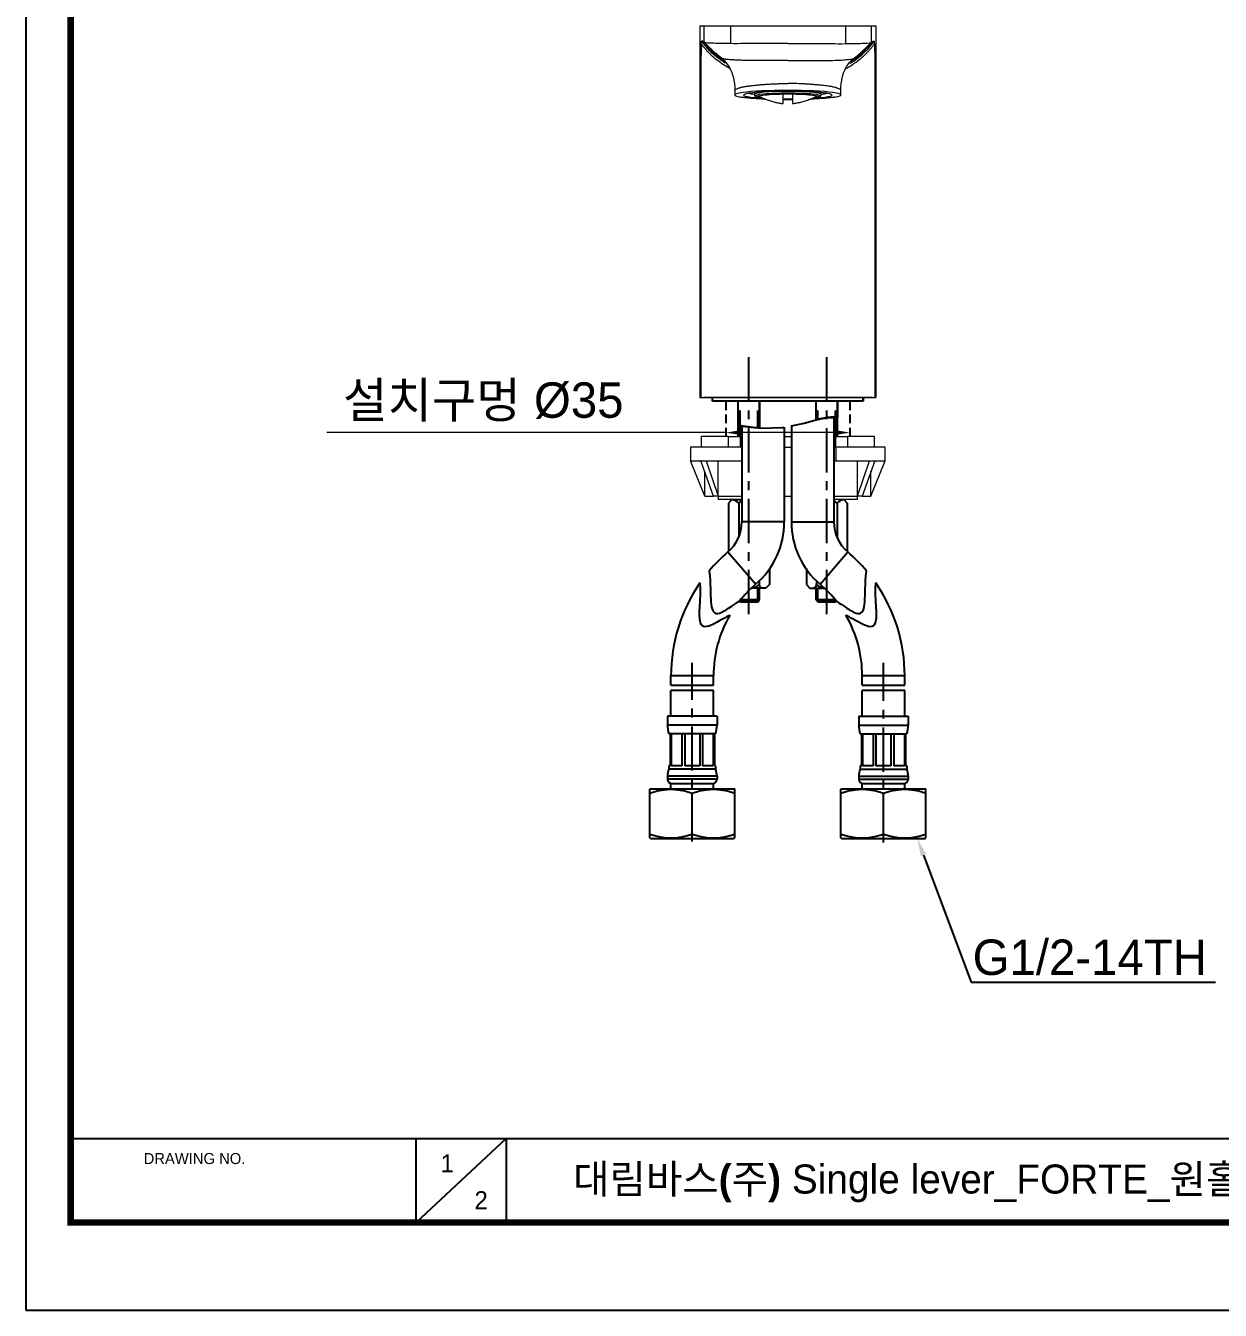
# Model space of a CAD drawing. Extents: x 0 to 790, y 0 to 579.
# Drawn here: x 0 to 337.3, y 0 to 362.7 of the extents above; entities that cross this region are included whole.
import ezdxf
from ezdxf import colors
from ezdxf.entities.mleader import LeaderData, LeaderLine
from ezdxf.math import Vec2, Vec3

# ---------------------------------------------------------------- set-up
doc = ezdxf.new("R2010")
doc.units = 0
doc.header["$LTSCALE"] = 10
doc.header["$MEASUREMENT"] = 0
doc.header["$PDMODE"] = 3
doc.header["$PDSIZE"] = -10
doc.linetypes.add('CENTER', pattern=[2, 1.25, -0.25, 0.25, -0.25])
doc.linetypes.add('HIDDEN', pattern=[0.375, 0.25, -0.125])
doc.layers.get('0').update_dxf_attribs({"linetype": 'CONTINUOUS'})
doc.layers.get('DEFPOINTS').update_dxf_attribs({"linetype": 'CONTINUOUS'})
for name, color, linetype in [('02___PRT_ALL_AXES', 7, 'CONTINUOUS'), ('1', 7, 'CONTINUOUS'), ('DEF_LAYER_ASSEM_MEMBER', 7, 'CONTINUOUS'), ('DEFAULT_1', 7, 'CENTER')]:
    doc.layers.add(name, color=color, linetype=linetype)
doc.layers.add('치수선', color=7, linetype='CONTINUOUS', lineweight=20)
doc.styles.add('Daelim Dimension', font='')
doc.styles.get('Daelim Dimension').set_extended_font_data('나눔고딕')
doc.dimstyles.new('DEFAULT', dxfattribs={"dimscale": 2, "dimtxt": 2, "dimasz": 2, "dimexe": 0, "dimexo": 2, "dimgap": 1, "dimtad": 1, "dimdec": 0, "dimzin": 9, "dimdsep": 46, "dimtxsty": 'Daelim Dimension', "dimcen": 0.5, "dimclrd": 5, "dimclre": 5, "dimclrt": 256, "dimadec": 1, "dimazin": 0, "dimtfac": 1, "dimtdec": 0, "dimtix": 1, "dimtmove": 0, "dimatfit": 3, "dimfxl": 1, "dimtolj": 1, "dimtzin": 1, "dimlwd": 9, "dimlwe": 9, "dimarcsym": 0})

# ---------------------------------------------------------------- blocks, each defined once
blk = doc.blocks.new('*D2')
at = {"color": 5, "lineweight": 9, "ltscale": 0.5, "transparency": 16777216}
for p, q in [((197.69, 247.79), (84.99, 247.79)), ((197.69, 247.66), (197.69, 247.79)), ((228.69, 247.79), (201.69, 247.79)), ((232.69, 247.66), (232.69, 247.79))]:
    blk.add_line(p, q, dxfattribs=at)
at = {"color": 5, "ltscale": 0.5, "transparency": 16777216}
for points in [[(201.69, 248.45), (201.69, 247.12), (197.69, 247.79)], [(228.69, 248.45), (228.69, 247.12), (232.69, 247.79)]]:
    blk.add_solid(points, dxfattribs=at)
at = {"layer": 'DEFPOINTS', "color": 0, "ltscale": 0.5, "transparency": 16777216}
for p in [(197.69, 251.66), (232.69, 251.66), (232.69, 247.79)]:
    blk.add_point(p, dxfattribs=at)
at = {"color": 7, "ltscale": 0.5, "transparency": 16777216, "insert": (129.18, 256.43), "char_height": 10, "attachment_point": 5, "style": 'Daelim Dimension'}
blk.add_mtext('\\A1;설치구멍 %%C35', dxfattribs=at)

msp = doc.modelspace()

# ---------------------------------------------------------------- linework, layer by layer
at = {"color": 7, "linetype": 'Continuous'}
for p, q in [((193.89, 256.66), (193.89, 257.66)), ((236.45, 257.66), (236.45, 256.66)), ((197.58, 256.66), (193.89, 256.66)), ((201.17, 249.83), (201.17, 256.66)), ((207.17, 256.66), (207.17, 249.03)), ((223.17, 251.39), (223.17, 256.66)), ((229.17, 256.66), (229.17, 252.09)), ((236.45, 256.66), (232.76, 256.66)), ((216.17, 249.7), (219.81, 250.41)), ((219.81, 250.41), (222.13, 251.1)), ((222.13, 251.1), (224.48, 251.72)), ((224.48, 251.72), (226.92, 252.08)), ((226.92, 252.08), (229.17, 252.08)), ((201.17, 249.85), (207.45, 249.02)), ((207.45, 249.02), (213.73, 249.21)), ((213.73, 249.21), (214.17, 249.3)), ((182.17, 176.53), (194.17, 176.53)), ((194.17, 174.96), (182.17, 174.96)), ((236.17, 176.53), (248.17, 176.53)), ((248.17, 174.96), (236.17, 174.96))]:
    msp.add_line(p, q, dxfattribs=at)
at = {"color": 7, "linetype": 'HIDDEN'}
for p, q in [((197.69, 256.66), (197.69, 246.66)), ((232.69, 256.66), (232.69, 246.66))]:
    msp.add_line(p, q, dxfattribs=at)
at = {"color": 0}
for p, q in [((199.4, 228.86), (198.4, 227.86)), ((199.4, 228.86), (202.17, 228.86)), ((230.95, 228.86), (231.95, 227.86)), ((198.4, 227.86), (198.4, 214.24)), ((201.29, 227.86), (201.29, 218.28)), ((229.06, 227.86), (229.06, 218.28)), ((231.95, 227.86), (231.95, 214.24)), ((209.95, 209.38), (209.95, 204.86)), ((220.4, 209.38), (220.4, 204.86)), ((208.95, 203.86), (204.83, 203.86)), ((207.06, 205.88), (207.06, 204.86)), ((209.95, 204.86), (208.95, 203.86)), ((220.4, 204.86), (221.4, 203.86)), ((221.4, 203.86), (225.52, 203.86)), ((223.29, 205.88), (223.29, 204.86))]:
    msp.add_line(p, q, dxfattribs=at)
at = {"color": 5}
msp.add_line((12.7, 48.49), (648.72, 48.49), dxfattribs=at)
at = {"color": 5, "ltscale": 40}
for p, q in [((110.19, 48.49), (110.19, 24.69)), ((110.19, 48.49), (110.19, 24.69)), ((135.67, 48.49), (110.19, 24.69)), ((135.67, 48.49), (110.19, 24.69)), ((135.67, 48.49), (135.67, 24.69)), ((135.67, 48.49), (135.67, 24.69))]:
    msp.add_line(p, q, dxfattribs=at)
at = {"ltscale": 0.5}
msp.add_lwpolyline([(0, 0), (789.88, 0), (789.88, 578.76), (0, 578.76)], close=True, dxfattribs=at)
at = {"color": 5, "linetype": 'ByBlock', "lineweight": 200, "const_width": 1.82}
msp.add_lwpolyline([(12.7, 24.78), (777.1, 24.78), (777.1, 565.32), (12.7, 565.32)], close=True, dxfattribs=at)
at = {"color": 0}
for centre, radius, start, end in [((199.15, 226.11), 2.76, 39.3135, 84.8383), ((231.19, 226.11), 2.76, 95.1617, 140.6865), ((204.17, 224.2), 4.67, 115.3769, 128.2132), ((226.17, 224.2), 4.67, 51.7868, 64.6231), ((204.17, 208.53), 4.67, 278.7959, 308.2132), ((208.19, 205), 1.14, 187.1494, 268.9856), ((222.15, 205), 1.14, 271.0144, 352.8506), ((226.17, 208.53), 4.67, 231.7868, 261.2041)]:
    msp.add_arc(centre, radius, start, end, dxfattribs=at)
at = {"color": 7, "linetype": 'Continuous'}
for points, start_tangent, end_tangent in [([(229.17, 252.09), (227.32, 252.1), (225.31, 251.89), (223.17, 251.39)], (-0.997541, 0.070084), (-0.961623, -0.274374)), ([(207.17, 249.03), (204.03, 249.34), (201.17, 249.83)], (-0.997859, 0.065395), (-0.977542, 0.21074))]:
    msp.add_spline(points, degree=3, dxfattribs=dict(at, start_tangent=start_tangent, end_tangent=end_tangent))
at = {"layer": '02___PRT_ALL_AXES', "color": 1, "linetype": 'CENTER'}
for p, q in [((204.17, 196.56), (204.17, 270.86)), ((226.17, 196.56), (226.17, 270.86))]:
    msp.add_line(p, q, dxfattribs=at)
at = {"layer": '1', "color": 7, "linetype": 'Continuous', "lineweight": 18}
for p, q in [((191.45, 358.22), (191.45, 358.22)), ((191.45, 358.22), (191.46, 358.21)), ((238.9, 358.22), (238.89, 358.22)), ((238.89, 358.22), (238.89, 358.21)), ((205.72, 343.8), (205.72, 343.28)), ((213.87, 343.3), (213.87, 343.3)), ((214.67, 343.3), (213.87, 343.3)), ((213.87, 341.86), (214.67, 341.86)), ((216.47, 343.3), (215.67, 343.3)), ((215.67, 341.86), (216.47, 341.86)), ((216.47, 343.3), (216.47, 343.3)), ((224.62, 343.28), (224.62, 343.8)), ((191.3, 257.66), (191.61, 257.66)), ((191.4, 257.66), (193.68, 257.66)), ((191.66, 257.66), (191.4, 257.66)), ((237.67, 257.66), (192.67, 257.66)), ((192.72, 257.66), (215.22, 257.66)), ((215.22, 257.66), (237.72, 257.66)), ((236.77, 257.66), (239.05, 257.66)), ((238.74, 257.66), (239.05, 257.66)), ((239.05, 257.66), (238.79, 257.66)), ((190.67, 246.66), (190.67, 243.66)), ((198.29, 246.66), (190.67, 246.66)), ((198.29, 246.66), (201.67, 246.66)), ((201.67, 246.66), (202.17, 246.66)), ((201.67, 246.66), (201.67, 243.66)), ((214.17, 246.66), (216.17, 246.66)), ((228.17, 246.66), (228.67, 246.66)), ((228.67, 246.66), (232.05, 246.66)), ((228.67, 246.66), (228.67, 243.66)), ((239.67, 246.66), (232.05, 246.66)), ((239.67, 243.66), (239.67, 246.66)), ((187.67, 243.66), (187.67, 239.86)), ((202.17, 243.66), (187.67, 243.66)), ((214.17, 243.66), (216.17, 243.66)), ((228.17, 243.66), (228.33, 243.66)), ((228.33, 243.66), (228.83, 243.66)), ((242.67, 243.66), (228.83, 243.66)), ((242.67, 239.86), (242.67, 243.66)), ((187.67, 239.86), (187.71, 239.86)), ((187.71, 239.86), (190.64, 239.86)), ((191.71, 229.86), (187.71, 239.86)), ((194.22, 229.86), (190.64, 239.86)), ((190.64, 239.86), (190.64, 239.86)), ((190.66, 239.86), (192.12, 239.86)), ((192.12, 239.86), (195.47, 229.86)), ((192.12, 239.86), (202.17, 239.86)), ((195.47, 229.86), (195.47, 239.86)), ((228.17, 239.86), (228.33, 239.86)), ((228.33, 239.86), (228.83, 239.86)), ((228.83, 239.86), (238.2, 239.86)), ((234.87, 229.86), (234.87, 239.86)), ((234.87, 229.86), (238.2, 239.86)), ((239.69, 239.86), (236.12, 229.86)), ((238.2, 239.86), (238.2, 239.86)), ((238.22, 239.86), (239.69, 239.86)), ((238.64, 229.86), (242.63, 239.86)), ((239.69, 239.86), (242.63, 239.86)), ((242.63, 239.86), (242.63, 239.86)), ((242.63, 239.86), (242.63, 239.86)), ((242.67, 239.86), (242.63, 239.86)), ((191.71, 229.86), (191.71, 236.89)), ((238.64, 229.86), (238.64, 236.93)), ((191.71, 229.86), (194.22, 229.86)), ((195.47, 229.86), (194.22, 229.86)), ((195.47, 229.86), (195.47, 228.86)), ((195.47, 229.86), (202.17, 229.86)), ((202.17, 228.86), (195.47, 228.86)), ((214.17, 229.86), (216.17, 229.86)), ((228.17, 229.86), (234.87, 229.86)), ((234.87, 228.86), (228.17, 228.86)), ((234.87, 228.86), (234.87, 229.86)), ((236.12, 229.86), (234.87, 229.86)), ((236.12, 229.86), (238.64, 229.86))]:
    msp.add_line(p, q, dxfattribs=at)
at = {"layer": '1', "color": 7, "linetype": 'Continuous', "lineweight": 13}
for p, q in [((198.29, 246.66), (198.29, 243.66)), ((232.05, 246.66), (232.05, 243.66)), ((228.33, 239.86), (228.33, 243.66)), ((228.83, 239.86), (228.83, 243.66))]:
    msp.add_line(p, q, dxfattribs=at)
for centre, major_axis, start_param, end_param in [((215.17, 343.28), (9.45, 0), 1.570796, 3.141446), ((215.17, 342.79), (9.24, 0), 1.570796, 3.230097), ((215.17, 342.58), (8.75, 0), 1.570796, 3.829454), ((215.17, 342.58), (8.75, 0), 4.562967, 4.712389), ((215.17, 343.28), (9.45, 0), 6.283185, 7.853982), ((215.17, 342.79), (9.24, 0), 6.192226, 7.853982), ((215.17, 342.58), (8.75, 0), 5.594293, 7.853982), ((215.17, 342.58), (8.75, 0), 4.712389, 4.861762), ((215.17, 343.28), (9.45, 0), 6.283039, 6.283185)]:
    msp.add_ellipse(centre, major_axis=major_axis, ratio=0.087156, start_param=start_param, end_param=end_param, dxfattribs=at)
at = {"layer": '1', "color": 7, "linetype": 'Continuous', "lineweight": 18}
for centre, major_axis, ratio, start_param, end_param in [((215.17, 342.58), (-8.3, 0), 0.087156, 4.869663, 6.854513), ((215.17, 342.58), (-8.3, 0), 0.087156, 4.712389, 4.772666), ((215.17, 342.58), (-8.3, 0), 0.087156, 1.510519, 1.570796), ((215.17, 342.58), (-8.3, 0), 0.087156, 4.652112, 4.712389), ((215.17, 342.58), (-8.3, 0), 0.087156, 1.570796, 1.631074), ((215.17, 342.58), (-8.3, 0), 0.087156, 2.569602, 4.555115), ((215.85, 169.2), (-25.32, 70.62), 0.175251, 6.272916, 6.274254), ((215.82, 173.05), (23.99, 66.77), 0.180158, 0.118629, 0.120004)]:
    msp.add_ellipse(centre, major_axis=major_axis, ratio=ratio, start_param=start_param, end_param=end_param, dxfattribs=at)
for points, degree in [([(190.3, 362.66), (190.3, 257.66)], 1), ([(240.05, 362.66), (240.05, 257.66)], 1), ([(191.12, 358.25), (190.99, 358.27), (190.86, 358.28), (190.75, 358.29)], 3), ([(191.54, 357.93), (191.51, 357.96), (191.48, 358.16), (191.46, 358.21)], 3), ([(238.81, 357.93), (238.83, 357.96), (238.86, 358.16), (238.89, 358.21)], 3), ([(238.9, 358.22), (239.01, 358.23), (239.12, 358.24), (239.23, 358.25)], 3), ([(239.23, 358.25), (239.36, 358.27), (239.48, 358.28), (239.6, 358.29)], 3), ([(197.19, 352.85), (197.25, 352.8), (197.4, 352.67)], 2), ([(232.94, 352.67), (233.09, 352.8), (233.15, 352.85)], 2), ([(213.87, 342.04), (214.3, 342.03), (214.74, 342.02), (215.17, 342.02)], 3), ([(214.67, 341.86), (214.4, 341.87), (214.14, 341.88), (213.87, 341.9)], 3), ([(215.17, 342.02), (215.61, 342.02), (216.04, 342.03), (216.47, 342.04)], 3), ([(216.47, 341.9), (216.21, 341.88), (215.94, 341.87), (215.67, 341.86)], 3)]:
    msp.add_open_spline(points, degree=degree, dxfattribs=at)
at = {"layer": '1', "color": 7, "linetype": 'Continuous', "lineweight": 13}
for points, degree in [([(191.54, 357.93), (191.54, 362.66)], 1), ([(198.94, 362.66), (198.94, 357.59)], 1), ([(231.41, 362.66), (231.41, 357.59)], 1), ([(238.81, 357.93), (238.81, 362.66)], 1), ([(196.96, 353.05), (196.86, 353.14), (196.76, 353.22), (196.66, 353.29)], 3), ([(197.08, 352.97), (196.95, 353.09), (196.82, 353.19), (196.68, 353.3)], 3), ([(197.15, 352.87), (197.09, 352.93), (197.02, 352.99), (196.96, 353.05)], 3), ([(197.08, 352.97), (197.04, 353), (197, 353.03), (196.96, 353.05)], 3), ([(233, 352.69), (233.09, 352.78), (233.18, 352.88), (233.27, 352.97)], 3), ([(233.19, 352.87), (233.26, 352.93), (233.32, 352.99), (233.39, 353.05)], 3), ([(233.27, 352.97), (233.39, 353.09), (233.53, 353.19), (233.67, 353.3)], 3), ([(233.27, 352.97), (233.31, 353), (233.35, 353.03), (233.39, 353.05)], 3), ([(233.39, 353.05), (233.48, 353.14), (233.58, 353.22), (233.68, 353.29)], 3)]:
    msp.add_open_spline(points, degree=degree, dxfattribs=at)
at = {"layer": '1', "color": 7, "linetype": 'Continuous', "lineweight": 18}
for points, knots in [([(190.69, 357.52), (190.68, 356.73), (190.66, 355.38), (190.64, 352.81), (190.64, 351.86), (190.63, 349.91), (190.63, 348.91), (190.62, 345.84), (190.61, 343.64), (190.61, 339.29), (190.61, 337.11), (190.61, 326.22), (190.61, 317.51), (190.61, 291.75), (190.61, 274.71), (190.61, 257.66)], [0, 0, 0, 0, 0.0625, 0.0625, 0.09375, 0.09375, 0.125, 0.125, 0.1875, 0.1875, 0.25, 0.25, 0.5, 0.5, 0.9892348, 0.9892348, 0.9892348, 0.9892348]), ([(190.69, 357.52), (190.7, 357.78), (190.71, 357.96), (190.72, 358.17), (190.72, 358.23), (190.73, 358.29), (190.74, 358.29), (190.75, 358.29)], [0, 0, 0, 0, 0.37481, 0.37481, 0.686316, 0.686316, 1, 1, 1, 1]), ([(191.45, 358.22), (191.41, 358.22), (191.37, 358.23), (191.3, 358.23), (191.26, 358.24), (191.19, 358.24), (191.15, 358.25), (191.12, 358.25)], [0, 0, 0, 0, 0.336174, 0.336174, 0.668087, 0.668087, 1, 1, 1, 1]), ([(198.94, 357.59), (196.83, 357.66), (194.96, 357.66), (192.3, 357.76), (191.56, 357.91), (191.54, 357.93)], [0, 0, 0, 0, 0.5, 0.5, 1, 1, 1, 1]), ([(196.66, 353.29), (196.19, 353.65), (195.24, 354.39), (193.9, 355.6), (192.75, 356.76), (192.07, 357.52), (191.79, 357.84)], [0, 0, 0, 0, 0.261704, 0.538507, 0.80753, 1, 1, 1, 1]), ([(215.17, 357.66), (212.43, 357.66), (209.7, 357.65), (205.63, 357.64), (204.28, 357.63), (201.59, 357.59), (200.26, 357.55), (198.94, 357.59)], [0, 0, 0, 0, 0.5, 0.5, 0.75, 0.75, 1, 1, 1, 1]), ([(215.17, 357.66), (217.91, 357.66), (220.64, 357.65), (224.72, 357.64), (226.07, 357.63), (228.75, 357.59), (230.08, 357.55), (231.41, 357.59)], [0, 0, 0, 0, 0.5, 0.5, 0.75, 0.75, 1, 1, 1, 1]), ([(231.41, 357.59), (233.52, 357.66), (235.38, 357.66), (238.05, 357.76), (238.79, 357.91), (238.81, 357.93)], [0, 0, 0, 0, 0.5, 0.5, 1, 1, 1, 1]), ([(233.68, 353.29), (234.17, 353.65), (235.11, 354.41), (236.23, 355.41), (237.09, 356.25), (237.71, 356.89), (238.2, 357.44), (238.49, 357.76), (238.58, 357.87)], [0, 0, 0, 0, 0.267583, 0.535181, 0.66898, 0.802779, 0.936578, 1, 1, 1, 1]), ([(239.65, 357.52), (239.64, 357.78), (239.64, 357.96), (239.63, 358.17), (239.62, 358.23), (239.61, 358.29), (239.6, 358.29), (239.6, 358.29)], [0, 0, 0, 0, 0.37481, 0.37481, 0.686316, 0.686316, 1, 1, 1, 1]), ([(239.65, 357.52), (239.67, 356.73), (239.68, 355.38), (239.7, 352.81), (239.71, 351.86), (239.71, 349.91), (239.72, 348.91), (239.73, 345.84), (239.73, 343.64), (239.73, 339.29), (239.73, 337.11), (239.73, 326.22), (239.73, 317.51), (239.73, 291.75), (239.73, 274.71), (239.73, 257.66)], [0, 0, 0, 0, 0.0625, 0.0625, 0.09375, 0.09375, 0.125, 0.125, 0.1875, 0.1875, 0.25, 0.25, 0.5, 0.5, 0.9892348, 0.9892348, 0.9892348, 0.9892348]), ([(196.66, 353.29), (196.66, 353.29), (196.66, 353.3), (196.66, 353.3), (196.66, 353.3), (196.66, 353.3), (196.66, 353.3), (196.66, 353.3), (196.66, 353.3), (196.66, 353.3), (196.66, 353.3), (196.66, 353.3)], [0, 0, 0, 0, 0.46188, 0.692841, 0.923802, 0.952673, 0.981543, 0.98876, 0.995978, 0.999587, 1, 1, 1, 1]), ([(196.66, 353.3), (196.66, 353.3), (196.66, 353.3), (196.66, 353.3), (196.66, 353.3), (196.66, 353.3), (196.66, 353.3), (196.66, 353.3), (196.67, 353.3), (196.67, 353.3), (196.67, 353.3), (196.68, 353.3)], [0, 0, 0, 0, 0.00377, 0.008027, 0.012285, 0.029314, 0.046344, 0.18258, 0.455054, 0.727527, 1, 1, 1, 1]), ([(215.17, 352.82), (214.85, 352.82), (214.19, 352.83), (212.89, 352.83), (211.27, 352.83), (209.35, 352.83), (207.48, 352.83), (205.67, 352.83), (203.95, 352.84), (202.6, 352.87), (201.61, 352.9), (200.91, 352.93), (200.27, 352.96), (199.68, 353), (199.16, 353.03), (198.7, 353.07), (198.3, 353.11), (197.95, 353.15), (197.65, 353.18), (197.3, 353.23), (196.97, 353.27), (196.77, 353.29), (196.7, 353.3), (196.68, 353.3), (196.68, 353.3)], [0, 0, 0, 0, 0.034207, 0.068413, 0.136826, 0.20524, 0.273653, 0.342066, 0.410479, 0.478893, 0.513099, 0.547306, 0.581512, 0.615719, 0.649926, 0.684132, 0.718339, 0.752545, 0.786752, 0.820959, 0.889372, 0.957785, 0.991992, 1, 1, 1, 1]), ([(198.59, 351.17), (198.43, 351.42), (198.01, 352.02), (197.48, 352.55), (197.15, 352.87)], [0, 0, 0, 0, 0.391845, 1, 1, 1, 1]), ([(215.17, 352.82), (215.78, 352.83), (216.97, 352.83), (219.35, 352.83), (222.28, 352.83), (225.61, 352.83), (228.59, 352.88), (230.95, 353), (232.46, 353.15), (233.2, 353.25), (233.56, 353.29), (233.63, 353.3), (233.67, 353.3)], [0, 0, 0, 0, 0.063113, 0.125041, 0.250717, 0.375494, 0.500416, 0.624309, 0.748519, 0.874035, 0.937239, 1, 1, 1, 1]), ([(230.6, 348.31), (230.64, 348.43), (230.91, 349.41), (231.5, 351.01), (232.54, 352.19), (233, 352.69)], [0.024486, 0.024486, 0.024486, 0.024486, 0.0970352, 0.6180261, 1, 1, 1, 1]), ([(231.77, 351.18), (231.92, 351.42), (232.34, 352.03), (232.86, 352.55), (233.19, 352.87)], [0, 0, 0, 0, 0.388332, 1, 1, 1, 1]), ([(233.68, 353.3), (233.68, 353.3), (233.68, 353.3), (233.68, 353.3), (233.68, 353.3), (233.68, 353.3), (233.68, 353.3), (233.68, 353.3), (233.68, 353.3), (233.68, 353.3), (233.68, 353.3), (233.67, 353.3), (233.67, 353.3)], [0, 0, 0, 0, 0.000307, 0.001926, 0.003546, 0.005165, 0.008404, 0.014883, 0.040796, 0.144448, 0.559058, 1, 1, 1, 1]), ([(233.68, 353.29), (233.69, 353.29), (233.69, 353.3), (233.69, 353.3), (233.68, 353.3), (233.68, 353.3), (233.68, 353.3), (233.68, 353.3), (233.68, 353.3), (233.68, 353.3), (233.68, 353.3)], [0, 0, 0, 0, 0.771106, 0.858935, 0.946763, 0.96872, 0.990677, 0.996166, 0.998911, 1, 1, 1, 1]), ([(199.74, 348.31), (199.76, 348.23), (199.77, 348.15), (199.79, 348.06), (200.02, 346.9), (200.17, 345.71), (200.25, 344.49), (200.25, 344.49), (200.25, 344.48), (200.25, 344.47)], [-0.072209, -0.072209, -0.072209, -0.072209, 0, 0, 0, 1, 1, 1, 1.006986, 1.006986, 1.006986, 1.006986]), ([(230.09, 344.47), (230.09, 344.48), (230.09, 344.49), (230.09, 344.49), (230.17, 345.71), (230.33, 346.9), (230.55, 348.06), (230.57, 348.15), (230.59, 348.23), (230.6, 348.31)], [-0.007469, -0.007469, -0.007469, -0.007469, 0, 0, 0, 1, 1, 1, 1.072209, 1.072209, 1.072209, 1.072209]), ([(205.72, 343.28), (205.72, 343.27), (205.72, 343.2), (205.74, 343.09), (205.79, 342.96), (205.85, 342.85), (205.91, 342.77), (205.95, 342.73), (205.97, 342.71)], [0, 0, 0, 0, 0.054232, 0.264255, 0.468634, 0.671899, 0.879736, 1, 1, 1, 1]), ([(205.97, 342.71), (205.98, 342.7), (206.02, 342.66), (206.09, 342.61), (206.19, 342.54), (206.31, 342.49), (206.46, 342.43), (206.65, 342.37), (206.88, 342.31), (207.11, 342.27), (207.37, 342.22), (207.66, 342.18), (207.96, 342.14), (208.23, 342.11), (208.39, 342.09), (208.45, 342.09)], [0, 0, 0, 0, 0.017949, 0.061695, 0.112513, 0.175054, 0.257794, 0.373676, 0.473509, 0.568599, 0.668992, 0.766363, 0.861954, 0.956441, 1, 1, 1, 1]), ([(207.05, 342.73), (207.2, 342.65), (207.56, 342.47), (208.13, 342.22), (208.75, 341.96), (209.37, 341.72), (209.98, 341.51), (210.59, 341.33), (211.18, 341.16), (211.76, 341.02), (212.31, 340.91), (212.82, 340.81), (213.28, 340.74), (213.63, 340.7), (213.82, 340.67), (213.87, 340.67)], [0, 0, 0, 0, 0.071483, 0.166054, 0.259486, 0.351597, 0.442136, 0.530745, 0.616905, 0.699849, 0.778504, 0.85154, 0.917675, 0.976157, 1, 1, 1, 1]), ([(213.87, 340.67), (213.87, 340.67), (213.87, 340.67), (213.87, 340.68), (213.87, 340.7), (213.87, 340.73), (213.87, 340.75), (213.87, 340.79), (213.87, 340.82), (213.87, 340.88), (213.87, 340.91), (213.87, 340.98), (213.87, 341.02), (213.87, 341.14), (213.87, 341.23), (213.87, 341.38), (213.87, 341.43), (213.87, 341.51), (213.87, 341.54), (213.87, 341.59), (213.87, 341.62), (213.87, 341.77), (213.87, 341.89), (213.87, 342.16), (213.87, 342.3), (213.87, 342.7), (213.87, 342.97), (213.87, 343.27)], [0, 0, 0, 0, 0.056555, 0.056555, 0.113941, 0.113941, 0.171326, 0.171326, 0.228711, 0.228711, 0.286097, 0.286097, 0.343482, 0.343482, 0.458253, 0.458253, 0.515638, 0.515638, 0.544331, 0.544331, 0.573024, 0.573024, 0.687795, 0.687795, 0.802565, 0.802565, 1, 1, 1, 1]), ([(213.87, 341.82), (213.91, 341.82), (214.13, 341.82), (214.51, 341.82), (214.9, 341.82), (215.12, 341.82), (215.17, 341.82)], [0, 0, 0, 0, 0.101252, 0.492965, 0.884628, 1, 1, 1, 1]), ([(215.17, 341.82), (215.26, 341.82), (215.52, 341.82), (215.95, 341.82), (216.29, 341.82), (216.47, 341.82), (216.47, 341.82)], [0, 0, 0, 0, 0.206091, 0.597818, 0.989603, 1, 1, 1, 1]), ([(216.47, 343.28), (216.47, 342.97), (216.47, 342.7), (216.47, 342.29), (216.47, 342.16), (216.47, 341.89), (216.47, 341.77), (216.47, 341.54), (216.47, 341.43), (216.47, 341.23), (216.47, 341.14), (216.47, 341.02), (216.47, 340.98), (216.47, 340.93), (216.47, 340.91), (216.47, 340.88), (216.47, 340.86), (216.47, 340.82), (216.47, 340.79), (216.47, 340.74), (216.47, 340.72), (216.47, 340.69), (216.47, 340.68), (216.47, 340.67), (216.47, 340.67), (216.47, 340.67)], [0, 0, 0, 0, 0.198142, 0.198142, 0.313073, 0.313073, 0.428005, 0.428005, 0.542936, 0.542936, 0.657867, 0.657867, 0.715333, 0.715333, 0.744066, 0.744066, 0.772799, 0.772799, 0.830265, 0.830265, 0.88773, 0.88773, 0.945196, 0.945196, 1, 1, 1, 1]), ([(216.47, 340.67), (216.55, 340.68), (216.77, 340.7), (217.16, 340.76), (217.67, 340.84), (218.23, 340.95), (218.84, 341.08), (219.48, 341.25), (220.13, 341.44), (220.8, 341.66), (221.46, 341.91), (222.12, 342.18), (222.73, 342.45), (223.12, 342.64), (223.29, 342.73)], [0, 0, 0, 0, 0.032225, 0.095692, 0.168363, 0.249505, 0.337289, 0.429663, 0.525064, 0.622472, 0.721242, 0.820958, 0.92135, 1, 1, 1, 1]), ([(221.9, 342.09), (221.97, 342.09), (222.16, 342.11), (222.44, 342.15), (222.74, 342.19), (223.01, 342.23), (223.26, 342.27), (223.49, 342.32), (223.71, 342.37), (223.9, 342.43), (224.06, 342.5), (224.18, 342.56), (224.28, 342.63), (224.34, 342.68), (224.37, 342.7)], [0, 0, 0, 0, 0.062731, 0.156613, 0.251071, 0.346355, 0.44288, 0.541375, 0.643254, 0.751636, 0.846879, 0.907198, 0.958698, 1, 1, 1, 1]), ([(224.37, 342.7), (224.37, 342.71), (224.4, 342.73), (224.46, 342.79), (224.53, 342.9), (224.58, 343.02), (224.62, 343.15), (224.62, 343.24), (224.62, 343.28)], [0, 0, 0, 0, 0.018205, 0.237077, 0.443035, 0.642693, 0.839694, 1, 1, 1, 1]), ([(192.3, 257.66), (192.19, 257.66), (192.09, 257.66), (191.91, 257.66), (191.84, 257.66), (191.71, 257.66), (191.67, 257.66), (191.62, 257.66), (191.61, 257.66), (191.61, 257.66)], [0, 0, 0, 0, 0.270393, 0.270393, 0.540786, 0.540786, 0.811179, 0.811179, 1, 1, 1, 1]), ([(191.66, 257.66), (191.66, 257.66), (191.68, 257.66), (191.76, 257.66), (191.81, 257.66), (191.95, 257.66), (192.04, 257.66), (192.2, 257.66), (192.26, 257.66), (192.33, 257.66)], [0, 0, 0, 0, 0.274298, 0.274298, 0.548595, 0.548595, 0.822893, 0.822893, 1, 1, 1, 1]), ([(238.06, 257.66), (230.67, 257.66), (223.05, 257.66), (207.4, 257.66), (199.74, 257.66), (192.3, 257.66)], [0, 0, 0, 0, 0.5, 0.5, 1, 1, 1, 1]), ([(192.33, 257.66), (199.73, 257.66), (207.35, 257.66), (223, 257.66), (230.65, 257.66), (238.1, 257.66)], [0, 0, 0, 0, 0.5, 0.5, 1, 1, 1, 1]), ([(238.74, 257.66), (238.74, 257.66), (238.72, 257.66), (238.64, 257.66), (238.58, 257.66), (238.44, 257.66), (238.36, 257.66), (238.2, 257.66), (238.13, 257.66), (238.06, 257.66)], [0, 0, 0, 0, 0.274298, 0.274298, 0.548595, 0.548595, 0.822893, 0.822893, 1, 1, 1, 1]), ([(238.1, 257.66), (238.2, 257.66), (238.3, 257.66), (238.48, 257.66), (238.56, 257.66), (238.68, 257.66), (238.73, 257.66), (238.78, 257.66), (238.79, 257.66), (238.79, 257.66)], [0, 0, 0, 0, 0.270393, 0.270393, 0.540786, 0.540786, 0.811179, 0.811179, 1, 1, 1, 1])]:
    msp.add_open_spline(points, degree=3, knots=knots, dxfattribs=at)
at = {"layer": '1', "color": 7, "linetype": 'Continuous', "lineweight": 13}
for points, knots in [([(198.99, 350.42), (198.94, 350.45), (198.89, 350.48), (198.84, 350.5), (198.23, 350.85), (196.32, 352), (193.41, 354.25), (191.6, 356.43), (190.69, 357.51)], [-0.015648, -0.015648, -0.015648, -0.015648, 0, 0, 0, 0.186737, 0.595524, 1, 1, 1, 1]), ([(197.5, 352.07), (197.36, 352.15), (196.87, 352.48), (196.2, 352.94), (195.5, 353.47), (194.93, 353.92), (194.42, 354.35), (193.77, 354.93), (193.06, 355.6), (192.42, 356.28), (191.98, 356.77), (191.7, 357.11), (191.44, 357.43), (191.24, 357.68), (191.08, 357.87), (190.93, 358.06), (190.82, 358.2), (190.75, 358.29)], [0, 0, 0, 0, 0.044129, 0.163613, 0.223355, 0.283097, 0.362753, 0.402581, 0.522065, 0.641549, 0.70129, 0.761032, 0.820774, 0.880516, 0.910387, 0.940258, 1, 1, 1, 1]), ([(191.12, 358.25), (192.5, 356.62), (194.02, 355.01), (196.33, 353.2), (196.91, 352.78), (197.51, 352.38)], [0, 0, 0, 0, 0.758655, 0.758655, 1, 1, 1, 1]), ([(196.68, 353.3), (196.19, 353.66), (195.26, 354.42), (194.14, 355.42), (193.29, 356.26), (192.67, 356.89), (192.27, 357.32), (192.07, 357.54)], [0, 0, 0, 0, 0.286621, 0.573252, 0.716568, 0.859883, 1, 1, 1, 1]), ([(231.35, 350.42), (231.44, 350.46), (231.89, 350.71), (232.5, 351.08), (233.17, 351.51), (233.71, 351.87), (234.18, 352.2), (234.8, 352.65), (235.52, 353.22), (236.34, 353.91), (237.03, 354.56), (237.56, 355.08), (238.1, 355.65), (238.54, 356.15), (238.88, 356.56), (239.23, 356.98), (239.48, 357.3), (239.65, 357.51)], [0.0567394, 0.0567394, 0.0567394, 0.0567394, 0.0836227, 0.1981705, 0.2554444, 0.3127183, 0.3890834, 0.427266, 0.5418138, 0.6563616, 0.7136354, 0.7709093, 0.8281832, 0.8854571, 0.914094, 0.942731, 1, 1, 1, 1]), ([(232.74, 352), (232.88, 352.09), (234.05, 352.84), (236.01, 354.33), (237.86, 356.16), (238.96, 357.48), (239.39, 358.04), (239.6, 358.29)], [0, 0, 0, 0, 0.048208, 0.423336, 0.761803, 0.889524, 1, 1, 1, 1]), ([(239.23, 358.25), (237.85, 356.62), (236.32, 355.01), (234.08, 353.25), (233.58, 352.89), (233.07, 352.54)], [0, 0, 0, 0, 0.783432, 0.783432, 1, 1, 1, 1]), ([(233.67, 353.3), (234.23, 353.75), (235.43, 354.69), (236.92, 356.1), (237.83, 357.06), (238.19, 357.45)], [0, 0, 0, 0, 0.350431, 0.740083, 1, 1, 1, 1]), ([(196.66, 353.29), (196.66, 353.28), (196.7, 353.24), (196.86, 353.11), (197.05, 352.97), (197.15, 352.89)], [0, 0, 0, 0, 0.279168, 0.663899, 1, 1, 1, 1]), ([(199.74, 348.31), (199.71, 348.43), (199.44, 349.41), (198.8, 351.13), (197.63, 352.39), (197.08, 352.97)], [0.0228071, 0.0228071, 0.0228071, 0.0228071, 0.0903821, 0.5756518, 1, 1, 1, 1]), ([(233.68, 353.29), (233.66, 353.27), (233.62, 353.23), (233.46, 353.1), (233.36, 353.02)], [0, 0, 0, 0, 0.505334, 1, 1, 1, 1])]:
    msp.add_open_spline(points, degree=3, knots=knots, dxfattribs=at)
at = {"layer": 'DEF_LAYER_ASSEM_MEMBER', "color": 7, "linetype": 'Continuous'}
for p, q in [((193.89, 256.66), (193.89, 257.66)), ((236.45, 256.66), (236.45, 257.66)), ((236.45, 256.66), (193.89, 256.66)), ((201.17, 256.66), (193.89, 256.66)), ((201.17, 246.66), (201.17, 256.66)), ((201.17, 253.96), (201.67, 253.96)), ((206.67, 253.96), (207.17, 253.96)), ((207.17, 249.06), (207.17, 256.66)), ((223.17, 251.38), (223.17, 256.66)), ((223.17, 253.96), (223.67, 253.96)), ((228.67, 253.96), (229.17, 253.96)), ((236.45, 256.66), (229.17, 256.66)), ((229.17, 246.66), (229.17, 256.66)), ((228.17, 252.08), (228.17, 222.58)), ((202.17, 249.72), (202.17, 222.58)), ((214.17, 249.3), (214.17, 222.58)), ((216.17, 249.7), (216.17, 222.58)), ((214.17, 222.58), (202.17, 222.58)), ((216.17, 222.58), (228.17, 222.58)), ((192.95, 208.73), (192.98, 208.56)), ((192.98, 208.56), (193.06, 208.06)), ((193.06, 208.06), (193.16, 207.22)), ((193.16, 207.22), (193.23, 206.12)), ((237.11, 206.06), (237.18, 207.18)), ((237.18, 207.18), (237.28, 208.05)), ((237.28, 208.05), (237.36, 208.56)), ((237.36, 208.56), (237.39, 208.73)), ((190.39, 205.2), (190.37, 205.34)), ((190.43, 204.81), (190.39, 205.2)), ((190.48, 204.2), (190.43, 204.81)), ((190.51, 203.41), (190.48, 204.2)), ((190.51, 202.53), (190.51, 203.41)), ((193.23, 206.12), (193.28, 204.92)), ((193.28, 204.92), (193.31, 203.78)), ((193.31, 203.78), (193.33, 202.71)), ((207.17, 200.56), (207.17, 203.86)), ((223.17, 200.56), (223.17, 203.86)), ((237.01, 202.68), (237.03, 203.72)), ((237.03, 203.72), (237.06, 204.85)), ((237.06, 204.85), (237.11, 206.06)), ((239.86, 204.2), (239.84, 203.43)), ((239.84, 203.43), (239.84, 202.56)), ((239.91, 204.82), (239.86, 204.2)), ((239.96, 205.21), (239.91, 204.82)), ((239.97, 205.34), (239.96, 205.21)), ((190.34, 199), (190.38, 199.81)), ((190.38, 199.81), (190.43, 200.69)), ((190.43, 200.69), (190.48, 201.6)), ((190.48, 201.6), (190.51, 202.53)), ((193.33, 202.71), (193.35, 201.74)), ((193.35, 201.74), (193.39, 200.84)), ((193.39, 200.84), (193.44, 200.03)), ((193.44, 200.03), (193.52, 199.29)), ((199.94, 199.17), (200.49, 199.54)), ((200.49, 199.54), (201, 199.87)), ((201, 199.87), (201.35, 200.1)), ((201.35, 200.1), (201.46, 200.17)), ((201.77, 199.96), (201.51, 200.22)), ((201.67, 200.06), (206.67, 200.06)), ((206.57, 199.96), (201.77, 199.96)), ((207.17, 200.56), (201.8, 200.56)), ((206.57, 199.96), (207.17, 200.56)), ((228.56, 200.56), (223.17, 200.56)), ((223.77, 199.96), (223.17, 200.56)), ((223.67, 200.06), (228.67, 200.06)), ((228.57, 199.96), (223.77, 199.96)), ((228.57, 199.96), (228.83, 200.22)), ((228.88, 200.17), (228.98, 200.11)), ((228.98, 200.11), (229.26, 199.93)), ((229.26, 199.93), (229.69, 199.65)), ((229.69, 199.65), (230.2, 199.31)), ((236.82, 199.3), (236.9, 200.03)), ((236.9, 200.03), (236.95, 200.83)), ((236.95, 200.83), (236.99, 201.72)), ((236.99, 201.72), (237.01, 202.68)), ((239.84, 202.56), (239.87, 201.64)), ((239.87, 201.64), (239.91, 200.7)), ((239.91, 200.7), (239.96, 199.8)), ((239.96, 199.8), (240.01, 198.96)), ((190.25, 197.02), (190.27, 197.61)), ((190.25, 196.47), (190.25, 197.02)), ((190.26, 195.97), (190.25, 196.47)), ((190.28, 195.49), (190.26, 195.97)), ((190.27, 197.61), (190.3, 198.27)), ((190.3, 198.27), (190.34, 199)), ((193.52, 199.29), (193.63, 198.64)), ((193.63, 198.64), (193.77, 198.06)), ((193.77, 198.06), (193.96, 197.56)), ((193.96, 197.56), (194.22, 197.15)), ((194.22, 197.15), (194.55, 196.87)), ((194.55, 196.87), (194.94, 196.74)), ((194.94, 196.74), (195.39, 196.74)), ((195.39, 196.74), (195.84, 196.84)), ((195.84, 196.84), (196.31, 197.01)), ((196.31, 197.01), (196.77, 197.22)), ((196.77, 197.22), (197.21, 197.45)), ((197.21, 197.45), (197.62, 197.68)), ((197.62, 197.68), (198.02, 197.93)), ((198.35, 196), (197.88, 195.75)), ((198.02, 197.93), (198.45, 198.2)), ((198.67, 196.16), (198.35, 196)), ((198.45, 198.2), (198.9, 198.49)), ((198.79, 196.22), (198.67, 196.16)), ((198.9, 198.49), (199.4, 198.82)), ((199.4, 198.82), (199.94, 199.17)), ((230.2, 199.31), (230.77, 198.93)), ((230.77, 198.93), (231.32, 198.57)), ((231.32, 198.57), (231.83, 198.24)), ((231.67, 196.16), (231.56, 196.22)), ((232, 196), (231.67, 196.16)), ((231.83, 198.24), (232.29, 197.95)), ((232.47, 195.75), (232, 196)), ((232.29, 197.95), (232.71, 197.7)), ((232.71, 197.7), (233.12, 197.46)), ((233.12, 197.46), (233.56, 197.23)), ((233.56, 197.23), (234.02, 197.02)), ((234.02, 197.02), (234.49, 196.85)), ((234.49, 196.85), (234.95, 196.75)), ((234.95, 196.75), (235.4, 196.74)), ((235.4, 196.74), (235.8, 196.87)), ((235.8, 196.87), (236.13, 197.15)), ((236.13, 197.15), (236.39, 197.57)), ((236.39, 197.57), (236.58, 198.07)), ((236.58, 198.07), (236.72, 198.65)), ((236.72, 198.65), (236.82, 199.3)), ((240.01, 198.96), (240.05, 198.21)), ((240.05, 198.21), (240.08, 197.53)), ((240.09, 195.86), (240.06, 195.38)), ((240.08, 197.53), (240.09, 196.92)), ((240.09, 196.92), (240.1, 196.37)), ((240.1, 196.37), (240.09, 195.86)), ((190.32, 195.01), (190.28, 195.49)), ((190.39, 194.54), (190.32, 195.01)), ((190.51, 194.06), (190.39, 194.54)), ((190.7, 193.61), (190.51, 194.06)), ((190.99, 193.25), (190.7, 193.61)), ((191.36, 193.04), (190.99, 193.25)), ((191.81, 192.98), (191.36, 193.04)), ((192.3, 193.03), (191.81, 192.98)), ((192.82, 193.17), (192.3, 193.03)), ((193.37, 193.37), (192.82, 193.17)), ((193.95, 193.63), (193.37, 193.37)), ((194.57, 193.93), (193.95, 193.63)), ((195.26, 194.3), (194.57, 193.93)), ((196.01, 194.71), (195.26, 194.3)), ((196.7, 195.1), (196.01, 194.71)), ((197.32, 195.44), (196.7, 195.1)), ((197.88, 195.75), (197.32, 195.44)), ((233.02, 195.44), (232.47, 195.75)), ((233.63, 195.11), (233.02, 195.44)), ((234.29, 194.74), (233.63, 195.11)), ((234.99, 194.35), (234.29, 194.74)), ((235.66, 193.99), (234.99, 194.35)), ((236.27, 193.69), (235.66, 193.99)), ((236.85, 193.42), (236.27, 193.69)), ((237.4, 193.21), (236.85, 193.42)), ((237.92, 193.06), (237.4, 193.21)), ((238.42, 192.98), (237.92, 193.06)), ((238.88, 193.01), (238.42, 192.98)), ((239.27, 193.18), (238.88, 193.01)), ((239.58, 193.51), (239.27, 193.18)), ((239.79, 193.95), (239.58, 193.51)), ((239.93, 194.43), (239.79, 193.95)), ((240.01, 194.91), (239.93, 194.43)), ((240.06, 195.38), (240.01, 194.91)), ((182.17, 176.53), (182.17, 179.08)), ((194.17, 176.53), (194.17, 179.08)), ((236.17, 176.53), (236.17, 179.08)), ((248.17, 176.53), (248.17, 179.08)), ((182.17, 167.73), (182.17, 174.96)), ((194.17, 167.73), (194.17, 174.96)), ((236.17, 167.73), (236.17, 174.96)), ((248.17, 167.73), (248.17, 174.96)), ((181.17, 167.73), (181.17, 165.22)), ((195.17, 167.73), (181.17, 167.73)), ((195.17, 167.73), (195.17, 165.22)), ((235.17, 167.73), (249.17, 167.73)), ((235.17, 167.73), (235.17, 165.22)), ((249.17, 167.73), (249.17, 165.22)), ((194.77, 162.73), (181.57, 162.73)), ((181.92, 162.73), (181.92, 153.73)), ((182.25, 162.73), (182.25, 153.73)), ((185.26, 162.73), (185.26, 153.73)), ((186.05, 162.73), (186.05, 153.73)), ((190.29, 162.73), (190.29, 153.73)), ((191.1, 162.73), (191.1, 153.73)), ((194.09, 162.73), (194.09, 153.73)), ((194.42, 162.73), (194.42, 153.73)), ((235.57, 162.73), (248.77, 162.73)), ((235.92, 162.73), (235.92, 153.73)), ((236.26, 162.73), (236.26, 153.73)), ((239.25, 162.73), (239.25, 153.73)), ((240.05, 162.73), (240.05, 153.73)), ((244.29, 162.73), (244.29, 153.73)), ((245.09, 162.73), (245.09, 153.73)), ((248.09, 162.73), (248.09, 153.73)), ((248.42, 162.73), (248.42, 153.73)), ((181.57, 153.73), (181.57, 152.73)), ((181.92, 153.73), (181.57, 153.73)), ((194.77, 152.73), (181.57, 152.73)), ((185.26, 153.73), (182.25, 153.73)), ((190.29, 153.73), (186.05, 153.73)), ((194.09, 153.73), (191.1, 153.73)), ((194.77, 153.73), (194.42, 153.73)), ((194.77, 153.73), (194.77, 152.73)), ((235.92, 153.73), (235.57, 153.73)), ((235.57, 153.73), (235.57, 152.73)), ((235.57, 152.73), (248.77, 152.73)), ((239.25, 153.73), (236.26, 153.73)), ((244.29, 153.73), (240.05, 153.73)), ((248.09, 153.73), (245.09, 153.73)), ((248.77, 153.73), (248.42, 153.73)), ((248.77, 153.73), (248.77, 152.73)), ((181.17, 150.77), (181.17, 149.93)), ((182.17, 147.23), (182.17, 148.73)), ((182.17, 148.73), (194.17, 148.73)), ((194.17, 147.23), (194.17, 148.73)), ((195.17, 150.77), (195.17, 149.93)), ((235.17, 150.77), (235.17, 149.93)), ((236.17, 148.73), (248.17, 148.73)), ((236.17, 147.23), (236.17, 148.73)), ((248.17, 147.23), (248.17, 148.73)), ((249.17, 150.77), (249.17, 149.93)), ((176.17, 147.1), (176.4, 147.23)), ((176.17, 133.36), (176.17, 147.1)), ((176.17, 146.03), (178.24, 146.62)), ((176.4, 147.23), (199.95, 147.23)), ((178.24, 146.62), (180.22, 146.98)), ((180.22, 146.98), (182.17, 147.1)), ((182.17, 147.1), (184.13, 146.97)), ((184.13, 146.97), (186.11, 146.62)), ((186.11, 146.62), (188.17, 146.03)), ((188.17, 146.03), (190.23, 146.62)), ((188.17, 134.43), (188.17, 146.03)), ((190.23, 146.62), (192.21, 146.98)), ((192.21, 146.98), (194.17, 147.1)), ((194.17, 147.1), (196.13, 146.97)), ((196.13, 146.97), (198.11, 146.62)), ((198.11, 146.62), (200.17, 146.03)), ((200.17, 147.1), (199.95, 147.23)), ((200.17, 133.36), (200.17, 147.1)), ((230.17, 147.1), (230.4, 147.23)), ((230.17, 133.36), (230.17, 147.1)), ((230.17, 146.03), (232.24, 146.62)), ((230.4, 147.23), (253.95, 147.23)), ((232.24, 146.62), (234.22, 146.98)), ((234.22, 146.98), (236.17, 147.1)), ((236.17, 147.1), (238.13, 146.97)), ((238.13, 146.97), (240.11, 146.62)), ((240.11, 146.62), (242.17, 146.03)), ((242.17, 146.03), (244.23, 146.62)), ((242.17, 134.43), (242.17, 146.03)), ((244.23, 146.62), (246.21, 146.98)), ((246.21, 146.98), (248.17, 147.1)), ((248.17, 147.1), (250.13, 146.97)), ((250.13, 146.97), (252.11, 146.62)), ((252.11, 146.62), (254.17, 146.03)), ((254.17, 147.1), (253.95, 147.23)), ((254.17, 133.36), (254.17, 147.1)), ((176.17, 134.43), (178.24, 133.84)), ((186.11, 133.84), (188.17, 134.43)), ((188.17, 134.43), (190.23, 133.84)), ((198.11, 133.84), (200.17, 134.43)), ((230.17, 134.43), (232.24, 133.84)), ((240.11, 133.84), (242.17, 134.43)), ((242.17, 134.43), (244.23, 133.84)), ((252.11, 133.84), (254.17, 134.43)), ((176.4, 133.23), (176.17, 133.36)), ((176.4, 133.23), (199.95, 133.23)), ((178.24, 133.84), (180.22, 133.48)), ((180.22, 133.48), (182.17, 133.36)), ((182.17, 133.36), (184.13, 133.48)), ((184.13, 133.48), (186.11, 133.84)), ((190.23, 133.84), (192.21, 133.48)), ((192.21, 133.48), (194.17, 133.36)), ((194.17, 133.36), (196.13, 133.48)), ((196.13, 133.48), (198.11, 133.84)), ((199.95, 133.23), (200.17, 133.36)), ((230.4, 133.23), (230.17, 133.36)), ((230.4, 133.23), (253.95, 133.23)), ((232.24, 133.84), (234.22, 133.48)), ((234.22, 133.48), (236.17, 133.36)), ((236.17, 133.36), (238.13, 133.48)), ((238.13, 133.48), (240.11, 133.84)), ((244.23, 133.84), (246.21, 133.48)), ((246.21, 133.48), (248.17, 133.36)), ((248.17, 133.36), (250.13, 133.48)), ((250.13, 133.48), (252.11, 133.84)), ((253.95, 133.23), (254.17, 133.36))]:
    msp.add_line(p, q, dxfattribs=at)
at = {"layer": 'DEF_LAYER_ASSEM_MEMBER', "color": 2, "linetype": 'Continuous'}
for p, q in [((201.67, 246.66), (201.67, 253.96)), ((206.67, 249.12), (206.67, 253.96)), ((223.67, 251.51), (223.67, 253.96)), ((228.67, 246.66), (228.67, 253.96)), ((206.67, 200.06), (206.67, 203.86)), ((223.67, 200.06), (223.67, 203.86)), ((201.67, 200.06), (201.67, 200.42)), ((228.67, 200.06), (228.67, 200.42))]:
    msp.add_line(p, q, dxfattribs=at)
at = {"layer": 'DEF_LAYER_ASSEM_MEMBER', "color": 9, "linetype": 'Continuous'}
for p, q in [((198.27, 214.11), (206.09, 205)), ((224.26, 205), (232.07, 214.11)), ((194.17, 179.08), (182.17, 179.08)), ((248.17, 179.08), (236.17, 179.08)), ((195.17, 165.22), (181.17, 165.22)), ((235.17, 165.22), (249.17, 165.22)), ((195.17, 150.77), (181.17, 150.77)), ((195.17, 149.93), (181.17, 149.93)), ((235.17, 150.77), (249.17, 150.77)), ((235.17, 149.93), (249.17, 149.93))]:
    msp.add_line(p, q, dxfattribs=at)
at = {"layer": 'DEF_LAYER_ASSEM_MEMBER', "color": 7, "linetype": 'Continuous'}
for centre, radius, start, end in [((191, 222.58), 11.17, 310.6169, 0), ((191, 222.58), 23.17, 310.6169, 0), ((239.34, 222.58), 23.17, 180, 229.3831), ((239.34, 222.58), 11.17, 180, 229.3831), ((228.31, 179.08), 46.14, 130.6169, 140.0255), ((202.04, 179.08), 46.14, 39.9745, 49.3831), ((228.31, 179.08), 46.14, 145.3178, 180), ((228.31, 179.08), 34.14, 130.6169, 141.8629), ((202.04, 179.08), 34.14, 38.1371, 49.3831), ((202.04, 179.08), 46.14, 0, 34.6822), ((228.31, 179.08), 34.14, 149.8666, 180), ((202.04, 179.08), 34.14, 0, 30.1334), ((189.17, 165.22), 8, 180, 198.1949), ((187.17, 165.22), 8, 341.8051, 0), ((243.17, 165.22), 8, 180, 198.1949), ((241.17, 165.22), 8, 341.8051, 0), ((186.17, 150.77), 5, 156.9261, 180), ((190.17, 150.77), 5, 0, 23.0739), ((240.17, 150.77), 5, 156.9261, 180), ((244.17, 150.77), 5, 0, 23.0739), ((182.37, 149.93), 1.2, 180, 270), ((193.97, 149.93), 1.2, 270, 0), ((236.37, 149.93), 1.2, 180, 270), ((247.97, 149.93), 1.2, 270, 0)]:
    msp.add_arc(centre, radius, start, end, dxfattribs=at)
at = {"layer": 'DEFAULT_1', "color": 1, "linetype": 'CENTER'}
for p, q in [((188.17, 132.36), (188.17, 182.82)), ((242.17, 132.04), (242.17, 182.82))]:
    msp.add_line(p, q, dxfattribs=at)
at = {"layer": '치수선', "color": 7}
for p, q in [((190.3, 362.66), (240.05, 362.66)), ((200.19, 344.25), (200.19, 343.1)), ((230.15, 343.1), (230.15, 344.25)), ((190.3, 257.66), (240.05, 257.66)), ((191.3, 257.66), (239.05, 257.66))]:
    msp.add_line(p, q, dxfattribs=at)
for centre, major_axis, ratio, start_param, end_param in [((215.19, 343.1), (15, 0), 0.087489, 1.572007, 3.60568), ((215.17, 343.08), (-12.5, 0), 0.087156, 2.255692, 7.169087), ((215.17, 344.08), (-12.5, 0), 0.087156, 0.474871, 0.713616), ((215.15, 343.1), (15, 0), 0.087489, 5.819098, 7.852771), ((215.17, 344.08), (-12.5, 0), 0.087156, 2.427977, 2.666721)]:
    msp.add_ellipse(centre, major_axis=major_axis, ratio=ratio, start_param=start_param, end_param=end_param, dxfattribs=at)
for points, knots in [([(200.19, 344.26), (200.19, 344.32), (200.21, 344.38), (200.24, 344.45), (200.24, 344.45), (200.25, 344.46), (200.25, 344.46), (200.25, 344.46), (200.25, 344.46), (200.25, 344.46), (200.25, 344.46), (200.25, 344.46), (200.25, 344.46), (200.25, 344.46), (200.25, 344.46), (200.25, 344.46), (200.26, 344.48), (200.28, 344.51), (200.33, 344.57), (200.46, 344.7), (200.74, 344.87), (201.14, 345.03), (201.53, 345.15), (201.85, 345.24), (202.21, 345.32), (202.59, 345.4), (203.01, 345.48), (203.45, 345.55), (203.93, 345.62), (204.43, 345.69), (204.96, 345.76), (205.7, 345.84), (206.69, 345.94), (207.97, 346.05), (209.33, 346.14), (210.74, 346.23), (212.2, 346.3), (213.44, 346.33), (214.43, 346.35), (214.93, 346.35), (215.17, 346.35)], [0, 0, 0, 0, 0.050638, 0.052617, 0.054596, 0.055091, 0.055586, 0.05571, 0.055772, 0.055803, 0.055834, 0.055865, 0.055895, 0.055957, 0.056081, 0.056576, 0.058555, 0.066473, 0.082309, 0.113979, 0.177321, 0.240663, 0.272334, 0.304005, 0.335676, 0.367347, 0.399018, 0.430689, 0.46236, 0.49403, 0.525701, 0.557372, 0.620714, 0.684056, 0.747398, 0.81074, 0.874081, 0.937423, 0.969094, 1, 1, 1, 1]), ([(230.15, 344.25), (230.15, 344.3), (230.14, 344.35), (230.09, 344.5), (230, 344.6), (229.73, 344.8), (229.55, 344.89), (229.2, 345.02), (229.08, 345.07), (228.87, 345.13), (228.76, 345.16), (228.63, 345.2), (228.56, 345.22), (228.52, 345.23), (228.51, 345.23), (228.5, 345.23), (228.49, 345.23), (228.49, 345.24), (228.49, 345.24), (228.49, 345.24), (228.49, 345.24), (228.18, 345.31), (227.84, 345.39), (227.07, 345.53), (226.65, 345.59), (225.73, 345.72), (225.23, 345.78), (224.44, 345.86), (224.16, 345.89), (223.74, 345.93), (223.53, 345.95), (223.27, 345.97), (223.14, 345.98), (223.08, 345.99), (223.05, 345.99), (223.03, 345.99), (223.02, 345.99), (223.02, 345.99), (223.02, 345.99), (223.02, 345.99), (223.02, 345.99), (223.02, 345.99), (223.02, 345.99), (222.66, 346.02), (222.3, 346.05), (221.59, 346.1), (221.23, 346.13), (220.53, 346.17), (220.18, 346.19), (219.49, 346.23), (219.15, 346.24), (218.49, 346.27), (218.16, 346.29), (217.52, 346.31), (217.2, 346.32), (216.59, 346.33), (216.3, 346.34), (215.72, 346.35), (215.44, 346.35), (215.17, 346.35)], [0, 0, 0, 0, 0.038062, 0.038062, 0.125511, 0.125511, 0.21296, 0.21296, 0.256684, 0.256684, 0.278547, 0.289478, 0.294943, 0.297676, 0.299042, 0.299726, 0.300067, 0.300238, 0.300323, 0.300323, 0.300409, 0.300409, 0.387858, 0.387858, 0.475307, 0.475307, 0.562756, 0.562756, 0.60648, 0.60648, 0.628342, 0.639273, 0.644739, 0.647472, 0.648838, 0.649521, 0.649863, 0.650034, 0.650119, 0.650162, 0.650183, 0.650183, 0.650204, 0.650204, 0.693929, 0.693929, 0.737653, 0.737653, 0.781378, 0.781378, 0.825102, 0.825102, 0.868827, 0.868827, 0.912551, 0.912551, 0.956276, 0.956276, 1, 1, 1, 1]), ([(208.9, 341.9), (208.66, 341.91), (208.43, 341.92), (207.94, 341.95), (207.42, 341.98), (206.67, 342.02), (205.95, 342.07), (205.49, 342.1), (205.2, 342.13), (205.15, 342.13), (205.04, 342.14), (204.98, 342.14), (204.81, 342.16), (204.7, 342.17), (204.38, 342.2), (203.96, 342.23), (203.38, 342.29), (203.01, 342.34), (202.84, 342.36)], [0.4461768, 0.4461768, 0.4461768, 0.4461768, 0.5, 0.5, 0.5625, 0.625, 0.6875, 0.75, 0.75, 0.765625, 0.765625, 0.78125, 0.78125, 0.8125, 0.8125, 0.875, 0.9375, 1, 1, 1, 1]), ([(227.51, 342.36), (227.33, 342.34), (226.96, 342.29), (226.38, 342.23), (225.96, 342.19), (225.63, 342.17), (225.47, 342.15), (225.3, 342.14), (225.19, 342.13), (225.13, 342.12), (224.85, 342.1), (224.38, 342.07), (223.65, 342.02), (222.9, 341.98), (222.38, 341.95), (221.9, 341.92), (221.67, 341.91), (221.44, 341.9)], [0, 0, 0, 0, 0.0625, 0.125, 0.1875, 0.1875, 0.21875, 0.234375, 0.234375, 0.25, 0.25, 0.3125, 0.375, 0.4375, 0.5, 0.5, 0.5525782, 0.5525782, 0.5525782, 0.5525782]), ([(228.57, 342.52), (228.49, 342.5), (228.41, 342.49), (228.24, 342.46), (228.16, 342.45), (227.89, 342.41), (227.7, 342.38), (227.51, 342.36)], [0, 0, 0, 0, 0.25, 0.25, 0.5, 0.5, 1, 1, 1, 1])]:
    msp.add_open_spline(points, degree=3, knots=knots, dxfattribs=at)
msp.add_open_spline([(202.84, 342.36), (202.44, 342.41), (202.09, 342.46), (201.78, 342.52)], degree=3, dxfattribs=at)

# ---------------------------------------------------------------- texts
at = {"color": 5, "ltscale": 40, "style": 'Daelim Dimension'}
msp.add_text('DRAWING NO.', height=3.1171, dxfattribs=at).set_placement((33.3, 41.29))
at = {"char_height": 5.1, "width": 7.119, "attachment_point": 1, "style": 'Daelim Dimension'}
for s, insert in [('1', (117.12, 44.03)), ('2', (126.69, 33.63))]:
    msp.add_mtext(s, dxfattribs=dict(at, insert=insert))
at = {"color": 2, "insert": (154.51, 41.16), "char_height": 8.198, "width": 362.8925, "attachment_point": 1, "style": 'Daelim Dimension'}
msp.add_mtext('{\\fPretendard Variable SemiBold|b0|i0|c129|p2;대림바스(주)} Single lever_FORTE_원홀세면수전_DL L7310', dxfattribs=at)

# ---------------------------------------------------------------- dimensions: what is measured, and where the dimension line sits
at = {"color": 5, "ltscale": 0.5}
dim = msp.add_linear_dim(base=(232.69, 247.79), p1=(197.69, 251.66), p2=(232.69, 251.66), text='설치구멍 %%C<>', dimstyle='DEFAULT', override={"dimtxt": 5, "dimclrd": 5, "dimclre": 5, "dimclrt": 7}, dxfattribs=at)
dim.commit()
dim.dimension.update_dxf_attribs({"geometry": '*D2', "text_midpoint": (129.18, 247.79), "dimtype": 128})

# ---------------------------------------------------------------- leaders
at = {"ltscale": 0.5}
ml = msp.add_multileader_mtext('Standard', dxfattribs=at)
ml.set_content('G1/2-14TH', color=256, style='Daelim Dimension')
ml.set_leader_properties(color=5)
ml.build(insert=Vec2(0, 0))
ml.multileader.update_dxf_attribs({"text_left_attachment_type": 6, "text_right_attachment_type": 6, "dogleg_length": 0.36, "arrow_head_size": 5})
ctx = ml.context
ctx.base_point, ctx.char_height, ctx.arrow_head_size, ctx.landing_gap_size, ctx.plane_origin = Vec3(267.25, 92.67), 10, 5, 0.09, Vec3(251.72, 133.19)
ctx.left_attachment, ctx.right_attachment = 6, 6
notes = []
notes.append((ctx, [(0, (1, 1, 0), (266.89, 92.67), (1, 0), 0.36, [(0, [(251.72, 133.19)], 0, [])])]))
ctx.mtext.insert, ctx.mtext.flow_direction = Vec3(267.34, 104.67), 5
for ctx, leaders in notes:
    for number, flags, end, landing, length, lines in leaders:
        leader = LeaderData()
        leader.index, (leader.has_last_leader_line, leader.has_dogleg_vector, leader.attachment_direction) = number, flags
        leader.last_leader_point, leader.dogleg_vector, leader.dogleg_length = Vec3(end), Vec3(landing), length
        for number, points, colour, breaks in lines:
            line = LeaderLine()
            line.index, line.vertices, line.color, line.breaks = number, Vec3.list(points), colors.encode_raw_color(colour), breaks
            leader.lines.append(line)
        ctx.leaders.append(leader)

doc.saveas('drawing.dxf')
